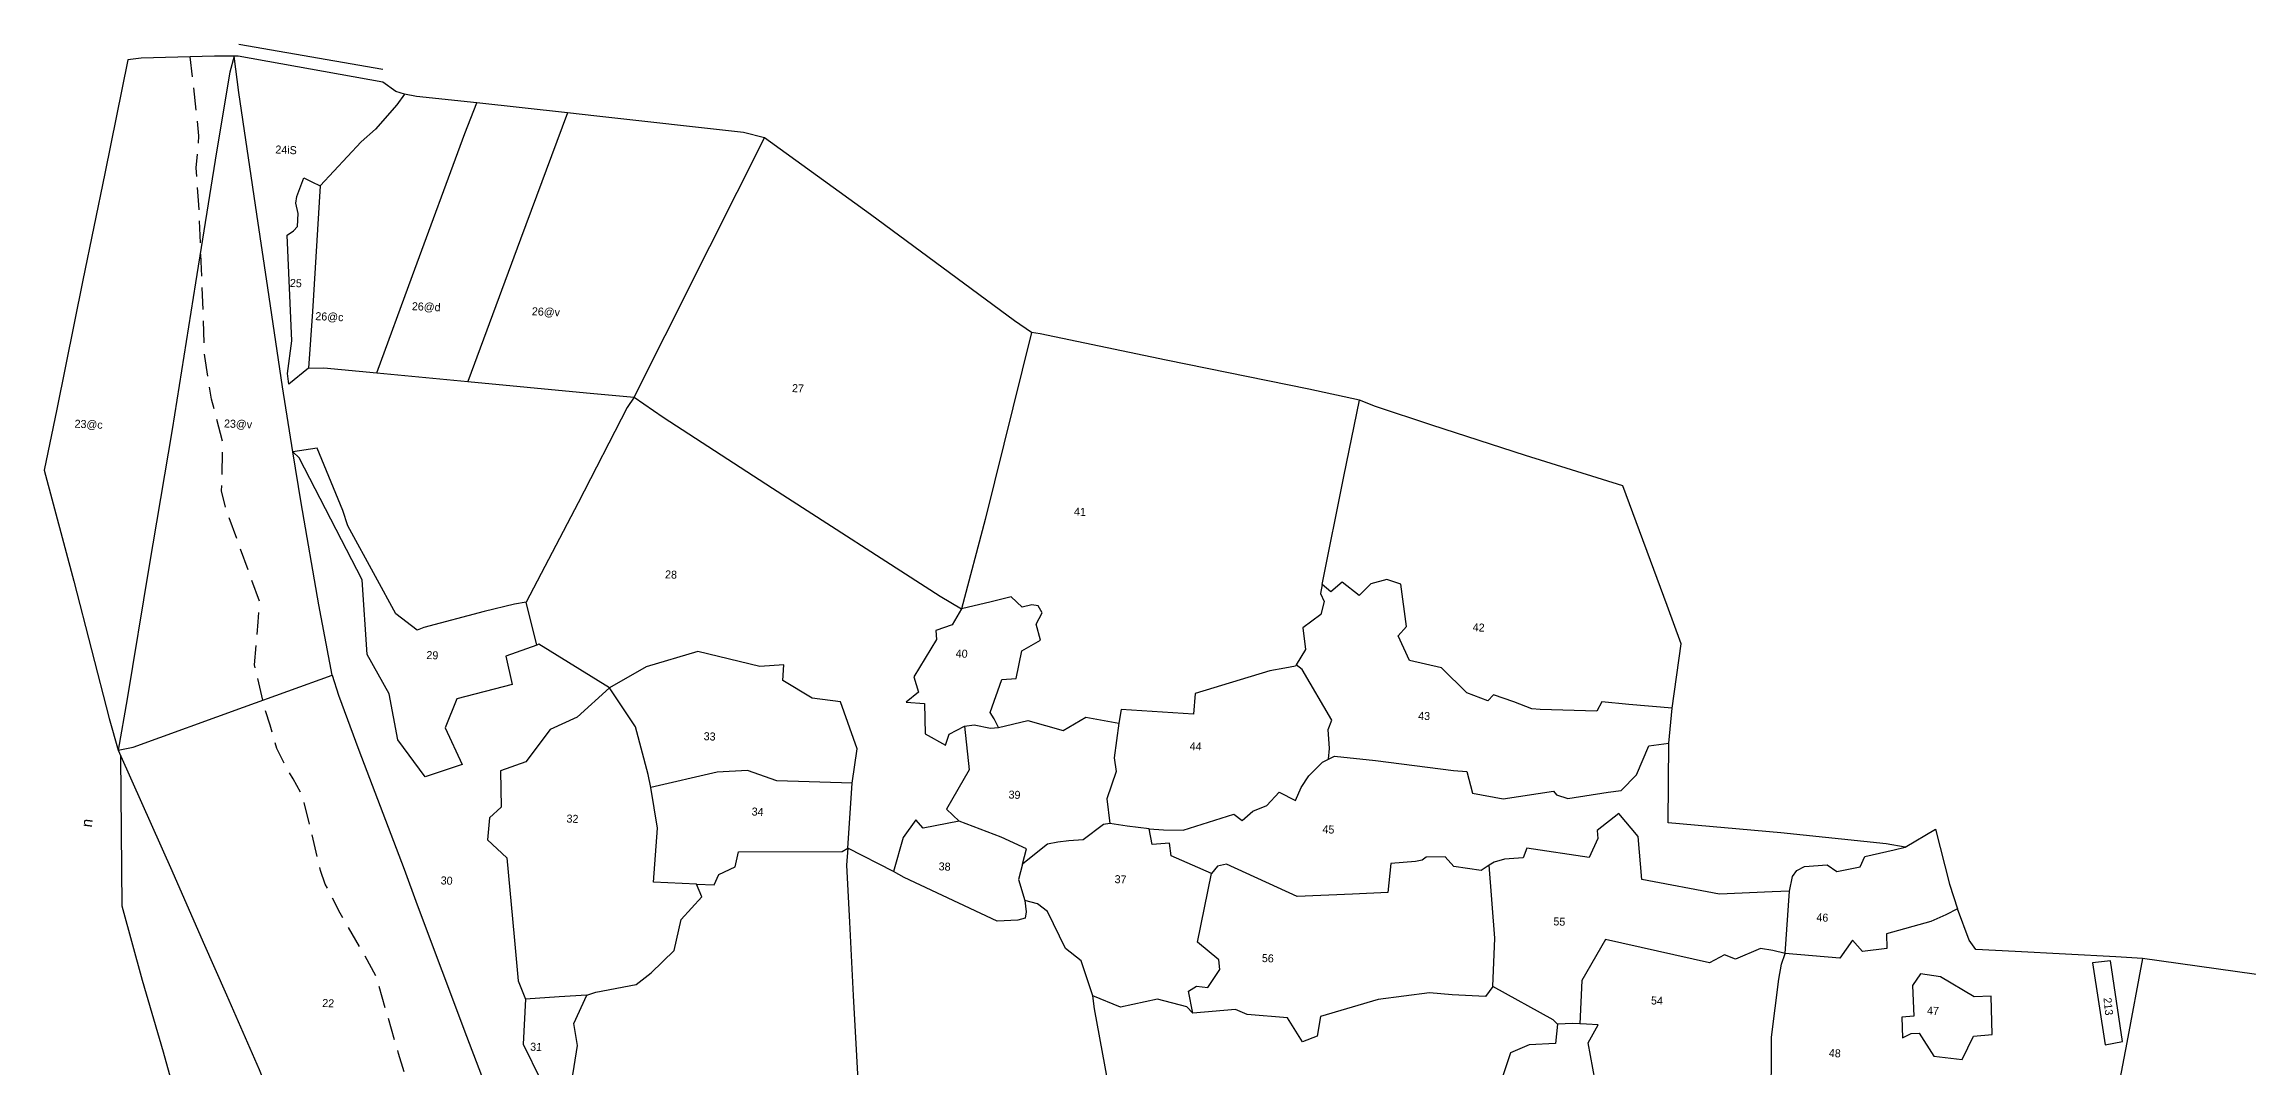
# Model space of a CAD drawing. Header units: feet. Extents: x 260179 to 264429, y 2217036 to 2221301.
# Drawn here: x 260330 to 262261, y 2220405 to 2221301 of the extents above; entities that cross this region are included whole.
import ezdxf
from ezdxf.enums import TextEntityAlignment as Align

# ---------------------------------------------------------------- set-up
doc = ezdxf.new("R2010")
doc.units = ezdxf.units.FT
doc.header["$MEASUREMENT"] = 0
doc.linetypes.add('DASHED', pattern=[0.75, 0.5, -0.25])
for name, color, linetype in [('LINE_FOOTPATH', 1, 'DASHED'), ('POLY_PARCEL', 6, 'Continuous'), ('TEXT_MAPOUT', 7, 'Continuous'), ('TEXT_PARCEL', 7, 'Continuous')]:
    doc.layers.add(name, color=color, linetype=linetype)
doc.styles.add('TEXT_MAP', font='', dxfattribs={"height": 1.8})
doc.styles.get('TEXT_MAP').set_extended_font_data('Kruti Dev 050')

# ---------------------------------------------------------------- blocks, each defined once
blk = doc.blocks.new('ERE')
at = {"layer": 'LINE_FOOTPATH', "ltscale": 10, "flags": 128}
blk.add_lwpolyline([(260932.47, 2219269.8), (260926.3, 2219282.54), (260923.73, 2219288.31), (260915.62, 2219300.65), (260911.24, 2219314.33), (260909.62, 2219320.4), (260903.05, 2219353.96), (260900.02, 2219369.42), (260897.12, 2219383.63), (260897.04, 2219387), (260894.87, 2219394.15), (260893.75, 2219397.84), (260892.22, 2219410.12), (260890.7, 2219420.96), (260886.28, 2219431), (260882.4, 2219440.13), (260880.39, 2219445.75), (260878.87, 2219459.71), (260878.22, 2219464.53), (260877.98, 2219468.95), (260876.13, 2219473.44), (260875.09, 2219476.89), (260874.45, 2219484.6), (260868.1, 2219503.06), (260862.29, 2219520.22), (260858.99, 2219525.68), (260853.61, 2219534.03), (260849.99, 2219540.45), (260848.79, 2219543.42), (260846.38, 2219552.01), (260844.01, 2219560.11), (260841.76, 2219563.8), (260839.51, 2219567.33), (260837.82, 2219570.46), (260836.13, 2219575.6), (260834.52, 2219579.94), (260832.03, 2219589.01), (260832.44, 2219598.72), (260832.6, 2219603.14), (260824, 2219624.01), (260822.95, 2219627.78), (260822.79, 2219638.54), (260819.82, 2219648.33), (260817.89, 2219657.81), (260816.69, 2219673.22), (260815.14, 2219691.88), (260814.18, 2219700.15), (260814.5, 2219707.38), (260811.77, 2219725.04)], dxfattribs=at)
at = {"layer": 'POLY_PARCEL', "ltscale": 10, "flags": 128}
for points in [[(260821.66, 2219725.6), (260817.23, 2219725.44), (260800.8, 2219724.23), (260797.79, 2219723.77), (260793.72, 2219698.01), (260789.74, 2219673.81), (260785.13, 2219644.57), (260782.86, 2219630.76), (260790.61, 2219606.07), (260799.83, 2219575.57), (260802.17, 2219568.56)], [(260821.66, 2219725.6), (260820.86, 2219721.94), (260818.59, 2219703.91), (260815.11, 2219674.31), (260811.27, 2219641.15), (260807.36, 2219609.92), (260803.74, 2219580.17), (260802.17, 2219568.56)], [(260860.3, 2219718.68), (260858.35, 2219719.17), (260855.28, 2219721.15), (260822.51, 2219725.64), (260821.66, 2219725.6)], [(260838.58, 2219637.26), (260835.67, 2219651.74), (260831.4, 2219673.89), (260828.28, 2219690.29), (260823.06, 2219717.47), (260821.66, 2219725.6)], [(260860.3, 2219718.68), (260858.67, 2219716.24), (260854.1, 2219710.56), (260851.02, 2219707.56), (260842.18, 2219697.31)], [(260856.71, 2219655.76), (260863.78, 2219678.03), (260874.26, 2219710.39), (260876.65, 2219717.43)], [(260876.65, 2219717.43), (260863.04, 2219718.27), (260860.3, 2219718.68)], [(260897.07, 2219716.04), (260876.65, 2219717.43)], [(260897.07, 2219716.04), (260887.71, 2219687.2), (260877.23, 2219654.69)], [(260941.64, 2219712.29), (260936.82, 2219713.28), (260903.69, 2219715.53), (260897.07, 2219716.04)], [(260914.82, 2219652.75), (260921.2, 2219666.92), (260930.34, 2219687.37), (260941.64, 2219712.29)], [(261003.47, 2219671.1), (260999.58, 2219673.53), (260966.15, 2219696.07), (260941.64, 2219712.29)], [(260841.36, 2219656.19), (260837.09, 2219652.44), (260836.65, 2219654.77), (260837.3, 2219662.18), (260835.26, 2219685.84), (260836.62, 2219686.91), (260837.5, 2219687.94), (260837.5, 2219690.81), (260836.89, 2219693.14), (260837.08, 2219694.63), (260838.47, 2219698.88), (260840.31, 2219698.07), (260842.18, 2219697.31)], [(260842.18, 2219697.31), (260841.67, 2219668.98), (260841.36, 2219656.19)], [(261003.47, 2219671.1), (260994.82, 2219628.62), (260990.35, 2219608.37)], [(261077.84, 2219659.02), (261066.31, 2219661.01), (261033.99, 2219666.19), (261005.44, 2219670.86), (261003.47, 2219671.1)], [(261071.21, 2219617.2), (261075.05, 2219641.7), (261077.84, 2219659.02)], [(261148.91, 2219615.77), (261137.86, 2219642.26), (261115.7, 2219648.15), (261094.33, 2219654.08), (261081.52, 2219657.74), (261077.84, 2219659.02)], [(260841.36, 2219656.19), (260844.77, 2219656.4), (260856.71, 2219655.76)], [(260856.71, 2219655.76), (260877.23, 2219654.69)], [(260877.23, 2219654.69), (260904.04, 2219653.31), (260914.82, 2219652.75)], [(260914.82, 2219652.75), (260913.35, 2219650.41), (260903.21, 2219628.52), (260892.46, 2219605.72)], [(260914.82, 2219652.75), (260921.49, 2219648.58), (260946.75, 2219633.68), (260985.48, 2219610.95), (260990.35, 2219608.37)], [(260892.46, 2219605.72), (260889.89, 2219605.16), (260883.1, 2219603.18), (260869.68, 2219598.99), (260868.21, 2219598.33), (260863.29, 2219601.85), (260858.4, 2219609.99), (260851.67, 2219621.17), (260850.42, 2219624.55), (260844.02, 2219638.29), (260838.58, 2219637.26)], [(260849.53, 2219587.44), (260845.93, 2219603.12), (260840.94, 2219625.84), (260838.58, 2219637.26)], [(260895.29, 2219596.16), (260888.41, 2219593.36), (260890.14, 2219587.07), (260877.79, 2219583.33), (260875.44, 2219576.65), (260879.63, 2219568.63), (260871.45, 2219565.46), (260864.92, 2219573.53), (260862.58, 2219583.82), (260857.27, 2219592.39), (260855.38, 2219609.16), (260849.05, 2219620.24), (260840.1, 2219635.93), (260838.58, 2219637.26)], [(261071.21, 2219617.2), (261070.93, 2219615.22), (261071.78, 2219613.44), (261071.21, 2219610.46), (261067.24, 2219607.34), (261068.09, 2219602.45), (261066.14, 2219598.95)], [(261151.05, 2219592.78), (261141.27, 2219593.2), (261135.16, 2219593.56), (261134.17, 2219591.36), (261121.39, 2219591.22), (261119.47, 2219591.29), (261115.36, 2219592.71), (261110.74, 2219594.05), (261109.54, 2219592.64), (261104.71, 2219594.27), (261098.83, 2219599.68), (261091.52, 2219600.96), (261088.75, 2219606.42), (261090.52, 2219608.62), (261088.89, 2219618.05), (261085.7, 2219618.98), (261082.15, 2219617.84), (261079.59, 2219615.08), (261075.69, 2219617.98), (261073.2, 2219615.64), (261071.21, 2219617.2)], [(261151.05, 2219592.78), (261152.48, 2219607.35), (261148.91, 2219615.77)], [(260990.35, 2219608.37), (260988.43, 2219604.68), (260984.8, 2219603.25), (260985.07, 2219601.22), (260980.34, 2219592.59), (260981.49, 2219589.18), (260978.85, 2219586.87), (260982.98, 2219586.71), (260983.37, 2219579.89), (260988.1, 2219577.58), (260988.76, 2219580.05), (260992.16, 2219582.02)], [(260999.82, 2219582.03), (260998.77, 2219583.96), (260997.78, 2219585.28), (261000.09, 2219592.81), (261003.29, 2219593.19), (261004.36, 2219599.44), (261008.43, 2219602.08), (261007.27, 2219605.59), (261008.54, 2219608.23), (261007.55, 2219609.77), (261006.12, 2219609.94), (261003.97, 2219609.28), (261001.44, 2219611.48), (260996.98, 2219610.21), (260990.35, 2219608.37)], [(260895.29, 2219596.16), (260892.46, 2219605.72)], [(261066.14, 2219598.95), (261065.96, 2219598.62), (261063.62, 2219598.05), (261060.28, 2219597.34), (261053.71, 2219595.07), (261043.7, 2219591.53), (261043.49, 2219586.85), (261027.2, 2219587.27), (261026.84, 2219584.15)], [(261074.28, 2219578.04), (261074.38, 2219580.48), (261073.93, 2219584.74), (261074.64, 2219586.81), (261067.48, 2219597.94), (261066.14, 2219598.95)], [(260912, 2219587.25), (260895.73, 2219596.34), (260895.29, 2219596.16)], [(260967.49, 2219568.11), (260968.26, 2219575.86), (260964.09, 2219586.26), (260957.63, 2219586.83), (260950.88, 2219590.56), (260950.95, 2219594.08), (260945.57, 2219593.43), (260931.49, 2219596.23), (260920.04, 2219592.28), (260912, 2219587.25)], [(261150.6, 2219584.9), (261151.05, 2219592.78)], [(260802.17, 2219568.56), (260805.49, 2219569.34), (260829.94, 2219579.42), (260849.53, 2219587.44)], [(260849.53, 2219587.44), (260851.15, 2219582.97), (260856.3, 2219570.83), (260867.6, 2219544.56), (260870.89, 2219536.62), (260883.18, 2219507.59), (260893.79, 2219483.07), (260892.86, 2219479.82), (260892.65, 2219456.39)], [(260912, 2219587.25), (260905.02, 2219580.31), (260899.06, 2219577.28), (260893.94, 2219569.79), (260888.27, 2219567.57), (260888.84, 2219559.39), (260886.25, 2219556.88), (260886.04, 2219551.93), (260890.56, 2219548.06), (260892.93, 2219530.34), (260894.3, 2219520.51), (260896.08, 2219516.48)], [(260922.27, 2219565.27), (260921.55, 2219568.11), (260918.21, 2219578.75), (260912, 2219587.25)], [(260999.82, 2219582.03), (261006.38, 2219583.86), (261014.41, 2219581.95), (261019.38, 2219585.21), (261026.84, 2219584.15)], [(261026.84, 2219584.15), (261026.13, 2219576.34), (261026.7, 2219573.29), (261024.85, 2219567.04), (261025.78, 2219561.5)], [(261074.28, 2219578.04), (261075.64, 2219578.78), (261084.83, 2219578.19), (261102.52, 2219576.72), (261105.5, 2219576.58), (261106.98, 2219571.75), (261113.93, 2219570.81), (261125.19, 2219572.99), (261125.84, 2219572.17), (261128.43, 2219571.46), (261137.43, 2219573.29), (261140.38, 2219573.82), (261143.68, 2219577.47), (261146.16, 2219584.07), (261150.6, 2219584.9)], [(261204.74, 2219563.75), (261200.46, 2219564.33), (261176.66, 2219565.82), (261151.25, 2219566.96), (261150.6, 2219584.9)], [(260992.16, 2219582.02), (260993.65, 2219572.21), (260988.93, 2219563.21), (260991.88, 2219560.58)], [(260992.16, 2219582.02), (260994.32, 2219582.36), (260998, 2219581.76), (260999.82, 2219582.03)], [(261034.62, 2219560.69), (261037.86, 2219560.58), (261042.28, 2219560.69), (261053.5, 2219564.79), (261055.5, 2219563.44), (261057.74, 2219565.62), (261060.87, 2219567.03), (261063.52, 2219570.15), (261067.23, 2219568.44), (261068.41, 2219571.45), (261070, 2219574.1), (261072.93, 2219577.31), (261074.28, 2219578.04)], [(260802.17, 2219568.56), (260802.81, 2219567.26)], [(260967.49, 2219568.11), (260950.51, 2219567.96), (260943.83, 2219569.95), (260937.01, 2219569.31), (260922.27, 2219565.27)], [(260967.1, 2219553.46), (260967.49, 2219568.11)], [(261179.17, 2219552.77), (261175.24, 2219552.49), (261163.45, 2219551.43), (261145.82, 2219553.96), (261144.64, 2219563.62), (261140.02, 2219568.59), (261135.37, 2219564.59), (261135.6, 2219562.76), (261133.83, 2219558.46), (261119.69, 2219559.94), (261118.95, 2219557.7), (261114.76, 2219557.29), (261112.47, 2219556.52), (261111.4, 2219555.77)], [(261204.74, 2219563.75), (261211.41, 2219568.09), (261215.04, 2219555.91), (261217.06, 2219550.44)], [(260862.87, 2219290.82), (260861.87, 2219297.16), (260859.33, 2219314.31), (260852.22, 2219337.31), (260845.74, 2219357.8), (260844.67, 2219380.55), (260843.94, 2219392.83), (260839, 2219410.19), (260833.95, 2219427.47), (260830.68, 2219438.82), (260827.74, 2219462.84), (260822.66, 2219478.59), (260819.24, 2219488.85), (260815.23, 2219501.13), (260809.88, 2219517.01), (260804.53, 2219533.54), (260802.81, 2219567.26)], [(260802.81, 2219567.26), (260815.36, 2219542.03), (260823.14, 2219526.21), (260828.88, 2219514.6), (260836.91, 2219498.11), (260838.38, 2219494.81), (260843.72, 2219469.18), (260849.26, 2219443.15), (260849.82, 2219440.63)], [(260933.42, 2219543.91), (260923.72, 2219543.98), (260924.13, 2219556.13), (260922.27, 2219565.27)], [(261179.17, 2219552.77), (261179.69, 2219556.07), (261180.59, 2219557.5), (261182.3, 2219558.44), (261187.36, 2219559.09), (261189.63, 2219557.66), (261194.82, 2219558.89), (261195.79, 2219561.29), (261202.27, 2219563.04), (261204.74, 2219563.75)], [(260991.88, 2219560.58), (260983.82, 2219558.66), (260982.11, 2219560.51), (260979.41, 2219556.39), (260977.61, 2219548.7)], [(261006.51, 2219551.56), (261007.3, 2219555.04), (261001.48, 2219557.38), (260991.88, 2219560.58)], [(261025.78, 2219561.5), (261024.36, 2219561.22), (261019.95, 2219557.6), (261016.68, 2219557.24), (261014.27, 2219556.82), (261011.92, 2219556.25), (261009.86, 2219554.47), (261006.51, 2219551.56)], [(261034.62, 2219560.69), (261029.67, 2219561.11), (261025.78, 2219561.5)], [(261049.06, 2219551.21), (261044.76, 2219552.92), (261039.87, 2219554.8), (261039.34, 2219557.63), (261035.44, 2219557.22), (261034.62, 2219560.69)], [(260933.42, 2219543.91), (260937.4, 2219543.99), (260938.36, 2219546.31), (260941.98, 2219548.22), (260942.59, 2219551.64), (260965.83, 2219552.66), (260967.1, 2219553.46)], [(260967.1, 2219553.46), (260966.99, 2219549.66), (260968.15, 2219536.89), (260969.72, 2219520.44), (260972.35, 2219493.34), (260973.65, 2219479.28), (260974.4, 2219463.31), (260975.08, 2219461.91)], [(260977.61, 2219548.7), (260967.1, 2219553.46)], [(261111.4, 2219555.77), (261109.64, 2219554.52), (261103.51, 2219555.11), (261101.44, 2219557.23), (261097.2, 2219556.99), (261096.29, 2219556.23), (261094.81, 2219555.87), (261089.27, 2219555.23), (261088.92, 2219548.63), (261080.96, 2219547.98), (261068.55, 2219546.92), (261052.34, 2219553.52), (261050.36, 2219552.98), (261049.06, 2219551.21)], [(261113.36, 2219528.55), (261113.36, 2219539.39), (261111.4, 2219555.77)], [(261178.78, 2219538.71), (261179.17, 2219552.77)], [(261007.37, 2219543.43), (261007.77, 2219540.88), (261007.66, 2219539.43), (261006.02, 2219538.9), (261001.38, 2219538.49), (260980.04, 2219547.43), (260977.61, 2219548.7)], [(261006.51, 2219551.56), (261005.77, 2219548.05), (261007.37, 2219543.43)], [(261046.23, 2219519.71), (261045.04, 2219524.57), (261046.8, 2219525.82), (261049.34, 2219525.59), (261051.84, 2219529.77), (261051.55, 2219531.92), (261046.61, 2219535.65), (261049.06, 2219551.21)], [(261217.06, 2219550.44), (261214.53, 2219548.95), (261211.23, 2219547.33), (261201.37, 2219544.09), (261201.57, 2219540.79), (261196.12, 2219539.94), (261193.79, 2219542.34), (261191.13, 2219538.2), (261178.78, 2219538.71)], [(261259.11, 2219541.03), (261253.11, 2219541.16), (261230.48, 2219541.35), (261221.6, 2219541.42), (261219.98, 2219543.49), (261217.06, 2219550.44)], [(260909.88, 2219517.93), (260911.86, 2219518.75), (260920.82, 2219520.86), (260924.1, 2219523.6), (260929.08, 2219528.85), (260930.31, 2219535.88), (260934.72, 2219541.18), (260933.42, 2219543.91)], [(261023.54, 2219522.64), (261020.65, 2219530.42), (261016.98, 2219533.03), (261012.59, 2219541.14), (261010.23, 2219542.78), (261007.37, 2219543.43)], [(261178.78, 2219538.71), (261175.98, 2219539.28), (261173.17, 2219539.61), (261167.67, 2219536.99), (261165.12, 2219537.84), (261161.85, 2219535.88), (261138.27, 2219540.2), (261133.36, 2219530.72), (261133.27, 2219520.98)], [(261176.73, 2219508.59), (261176.83, 2219512.02), (261176.51, 2219519.8), (261177.62, 2219532.88), (261178.08, 2219536.34), (261178.78, 2219538.71)], [(261259.11, 2219541.03), (261256.43, 2219521.96), (261253.29, 2219501.1), (261253.48, 2219499.73)], [(261297.92, 2219536.82), (261292.95, 2219537.73), (261259.11, 2219541.03)], [(261226.06, 2219522.48), (261225.51, 2219531.13), (261221.68, 2219530.78), (261213.87, 2219534.95), (261209.35, 2219535.45), (261207.71, 2219532.72), (261208.3, 2219525.91), (261205.62, 2219525.51), (261205.97, 2219520.89), (261207.86, 2219521.93), (261209.65, 2219522.08), (261213.13, 2219517.11), (261219.54, 2219516.57), (261221.88, 2219521.98), (261226.06, 2219522.48)], [(261113.36, 2219528.55), (261111.85, 2219526.19), (261104.33, 2219526.26), (261099.23, 2219526.52), (261087.74, 2219524.56), (261074.91, 2219520.12), (261074.4, 2219515.71)], [(261128.3, 2219520.67), (261127.23, 2219521.62), (261113.36, 2219528.55)], [(261032.49, 2219484.12), (261031.53, 2219486.17), (261028.52, 2219500.3), (261024.08, 2219519.69), (261023.54, 2219522.64)], [(261046.23, 2219519.71), (261044.83, 2219521.09), (261038.16, 2219522.53), (261029.93, 2219520.37), (261023.54, 2219522.64)], [(261074.4, 2219515.71), (261071.14, 2219514.28), (261067.51, 2219519.54), (261058.4, 2219519.93), (261055.74, 2219520.95), (261046.23, 2219519.71)], [(261128.3, 2219520.67), (261128.02, 2219516.36), (261122.11, 2219515.74), (261117.97, 2219513.81), (261116.38, 2219508.08), (261106.69, 2219502.23), (261105.61, 2219500.76), (261098.63, 2219491.68), (261098.85, 2219490.49), (261096.28, 2219488.87), (261095.68, 2219487.9)], [(261133.27, 2219520.98), (261131.71, 2219521.01), (261128.3, 2219520.67)], [(261138.6, 2219502.66), (261135.34, 2219516.76), (261137.39, 2219520.9), (261134.83, 2219520.96), (261133.27, 2219520.98)], [(260896.08, 2219516.48), (260896.02, 2219506.38), (260900.33, 2219498.42), (260900.76, 2219483.57), (260903.8, 2219468.02)], [(260909.88, 2219517.93), (260903.63, 2219517.35), (260896.08, 2219516.48)], [(260914.62, 2219472.02), (260914.04, 2219474.6), (260906.93, 2219495.19), (260908.23, 2219506.59), (260907.22, 2219511.47), (260909.88, 2219517.93)]]:
    blk.add_lwpolyline(points, dxfattribs=at)
blk.add_lwpolyline([(261255.42, 2219522.19), (261251.96, 2219540.22), (261247.94, 2219539.55), (261251.57, 2219521.29)], close=True, dxfattribs=at)
at = {"layer": 'TEXT_MAPOUT', "ltscale": 10, "style": 'TEXT_MAP'}
blk.add_text('n', height=2.5, rotation=85.1812, dxfattribs=at).set_placement((260797.01, 2219550.86))
at = {"layer": 'TEXT_PARCEL', "ltscale": 10, "style": 'TEXT_MAP'}
for s, p in [('24iS', (260834.21, 2219704.13)), ('25', (260837.67, 2219674.28)), ('26@d', (260867.2, 2219670.22)), ('26@v', (260894.15, 2219670.22)), ('26@c', (260845.53, 2219667.06)), ('27', (260951.52, 2219655.43)), ('23@c', (260792.44, 2219640.6)), ('23@v', (260826.02, 2219642.08)), ('41', (261016.07, 2219630.38)), ('28', (260924.77, 2219612.38)), ('42', (261106.78, 2219608.18)), ('40', (260990.84, 2219597.38)), ('29', (260871.9, 2219591.98)), ('43', (261095.37, 2219587.78)), ('33', (260934.98, 2219576.38)), ('44', (261044.31, 2219578.78)), ('39', (261004.06, 2219566.17)), ('45', (261074.94, 2219561.37)), ('32', (260904.94, 2219556.57)), ('34', (260946.48, 2219559.91)), ('38', (260989.04, 2219549.37)), ('37', (261028.69, 2219548.17)), ('46', (261186.79, 2219546.27)), ('30', (260877.25, 2219541.47)), ('55', (261127.72, 2219542.86)), ('56', (261062.55, 2219531.84)), ('47', (261212.54, 2219526.37)), ('54', (261150.41, 2219526.02)), ('22', (260851.8, 2219512.8)), ('48', (261190.88, 2219515.91)), ('31', (260898.94, 2219504.96))]:
    blk.add_text(s, height=1.8, dxfattribs=at).set_placement(p, align=Align.CENTER)
blk.add_text('213', height=1.8, rotation=278.4793, dxfattribs=at).set_placement((261251.02, 2219529.78), align=Align.CENTER)

msp = doc.modelspace()

# ---------------------------------------------------------------- linework, layer by layer
at = {"color": 3}
msp.add_lwpolyline([(260500.8, 2221300.9), (260627, 2221278.9)], dxfattribs=at)

# ---------------------------------------------------------------- block references
at = {"xscale": 3.895693111489024, "yscale": 3.895693111489024, "zscale": 3.895693111489024, "rotation": 357.5742632689065}
msp.add_blockref('ERE', (-1120669.1, -6375325.6), dxfattribs=at)

doc.saveas('drawing.dxf')
